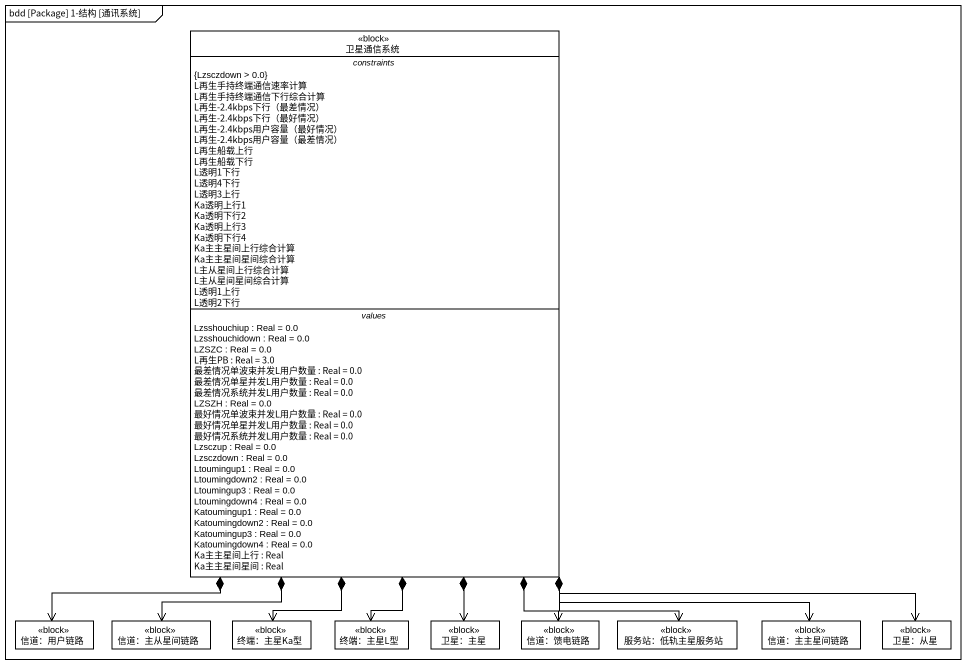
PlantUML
@startuml
mainframe bdd [Package] 1-结构 [通讯系统]
hide circle
hide empty members
class 卫星通信系统 <<block>> {
  -- constraints --
  {Lzsczdown > 0.0}
  L再生手持终端通信速率计算
  L再生手持终端通信下行综合计算
  L再生-2.4kbps下行（最差情况）
  L再生-2.4kbps下行（最好情况）
  L再生-2.4kbps用户容量（最好情况）
  L再生-2.4kbps用户容量（最差情况）
  L再生船载上行
  L再生船载下行
  L透明1下行
  L透明4下行
  L透明3上行
  Ka透明上行1
  Ka透明下行2
  Ka透明上行3
  Ka透明下行4
  Ka主主星间上行综合计算
  Ka主主星间星间综合计算
  L主从星间上行综合计算
  L主从星间星间综合计算
  L透明1上行
  L透明2下行
  -- values --
  Lzsshouchiup : Real = 0.0
  Lzsshouchidown : Real = 0.0
  LZSZC : Real = 0.0
  L再生PB : Real = 3.0
  最差情况单波束并发L用户数量 : Real = 0.0
  最差情况单星并发L用户数量 : Real = 0.0
  最差情况系统并发L用户数量 : Real = 0.0
  LZSZH : Real = 0.0
  最好情况单波束并发L用户数量 : Real = 0.0
  最好情况单星并发L用户数量 : Real = 0.0
  最好情况系统并发L用户数量 : Real = 0.0
  Lzsczup : Real = 0.0
  Lzsczdown : Real = 0.0
  Ltoumingup1 : Real = 0.0
  Ltoumingdown2 : Real = 0.0
  Ltoumingup3 : Real = 0.0
  Ltoumingdown4 : Real = 0.0
  Katoumingup1 : Real = 0.0
  Katoumingdown2 : Real = 0.0
  Katoumingup3 : Real = 0.0
  Katoumingdown4 : Real = 0.0
  Ka主主星间上行 : Real
  Ka主主星间星间 : Real
}
class "信道：用户链路" as 信道_用户链路 <<block>>
class "信道：主从星间链路" as 信道_主从星间链路 <<block>>
class "终端：主星Ka型" as 终端_主星Ka型 <<block>>
class "终端：主星L型" as 终端_主星L型 <<block>>
class "卫星：主星" as 卫星_主星 <<block>>
class "信道：馈电链路" as 信道_馈电链路 <<block>>
class "服务站：低轨主星服务站" as 服务站_低轨主星服务站 <<block>>
class "信道：主主星间链路" as 信道_主主星间链路 <<block>>
class "卫星：从星" as 卫星_从星 <<block>>
卫星通信系统 *--> 信道_用户链路
卫星通信系统 *--> 信道_主从星间链路
卫星通信系统 *--> 终端_主星Ka型
卫星通信系统 *--> 终端_主星L型
卫星通信系统 *--> 卫星_主星
卫星通信系统 *--> 信道_馈电链路
卫星通信系统 *--> 服务站_低轨主星服务站
卫星通信系统 *--> 信道_主主星间链路
卫星通信系统 *--> 卫星_从星
@enduml
